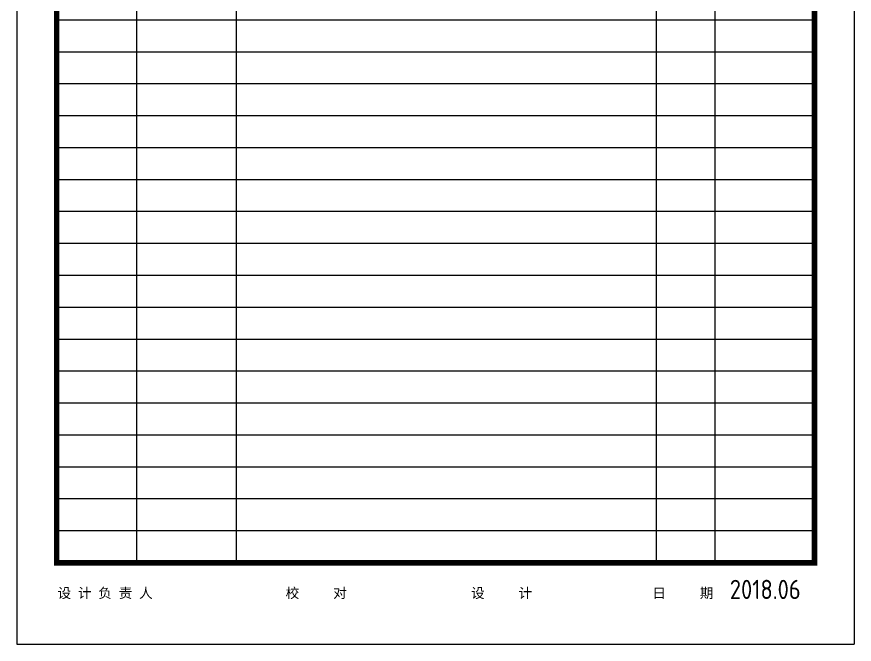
# Model space of a CAD drawing. Extents: x -248860 to 1018944, y -1060852 to 188626.
# Drawn here: x -248860 to -227860, y 30278 to 46003 of the extents above; entities that cross this region are included whole.
import ezdxf

# ---------------------------------------------------------------- set-up
doc = ezdxf.new("R2010")
doc.units = 0
doc.header["$LTSCALE"] = 1000
doc.header["$MEASUREMENT"] = 0
for name, color, linetype in [('WALL', 6, 'CONTINUOUS'), ('图层1', 53, 'CONTINUOUS'), ('图框', 4, 'CONTINUOUS')]:
    doc.layers.add(name, color=color, linetype=linetype)
doc.styles.add('iIcon2', font='')
doc.styles.get("Standard").update_dxf_attribs({"font": 'GBENOR', "bigfont": 'GBCBIG'})
doc.styles.get('iIcon2').set_extended_font_data('SimSun')

# ---------------------------------------------------------------- blocks, each defined once
blk = doc.blocks.new('目录')
at = {"layer": '图框'}
for p, q in [((376639, 431173), (376639, 401473)), ((397639, 431173), (397639, 401473)), ((379639, 426573), (379639, 403515)), ((382139, 426573), (382139, 403515)), ((392673, 426573), (392673, 403515)), ((394139, 426573), (394139, 403515)), ((377639, 417123), (396639, 417123)), ((377639, 416323), (396639, 416323)), ((377639, 415523), (396639, 415523)), ((377639, 414723), (396639, 414723)), ((377639, 413923), (396639, 413923)), ((377639, 413123), (396639, 413123)), ((377639, 412323), (396639, 412323)), ((377639, 411523), (396639, 411523)), ((377639, 410723), (396639, 410723)), ((377639, 409923), (396639, 409923)), ((377639, 409123), (396639, 409123)), ((377639, 408323), (396639, 408323)), ((377639, 407523), (396639, 407523)), ((377639, 406723), (396639, 406723)), ((377639, 405923), (396639, 405923)), ((377639, 405123), (396639, 405123)), ((377639, 404323), (396639, 404323)), ((376639, 401473), (397639, 401473))]:
    blk.add_line(p, q, dxfattribs=at)
at = {"layer": '图框', "const_width": 140}
blk.add_lwpolyline([(377639, 403515), (396639, 403515), (396639, 430173), (377639, 430173), (377639, 403515)], dxfattribs=at)
blk.add_lwpolyline([(377639, 403515), (377639, 430173), (396639, 430173), (396639, 403515)], close=True, dxfattribs=at)
at = {"layer": '图框', "style": 'iIcon2'}
for s, p in [('设 计 负 责 人 ', (377661, 402631)), ('校     对', (383381, 402631)), ('设     计 ', (388029, 402631)), ('日     期', (392575, 402631))]:
    blk.add_text(s, height=250, dxfattribs=at).set_placement(p)

msp = doc.modelspace()

# ---------------------------------------------------------------- block references
at = {"layer": 'WALL'}
msp.add_blockref('目录', (-625499.1, -371195.4), dxfattribs=at)

# ---------------------------------------------------------------- texts
at = {"layer": '图层1'}
msp.add_text('2018.06', height=482.27, dxfattribs=at).set_placement((-230981.1, 31410.4))

doc.saveas('drawing.dxf')
